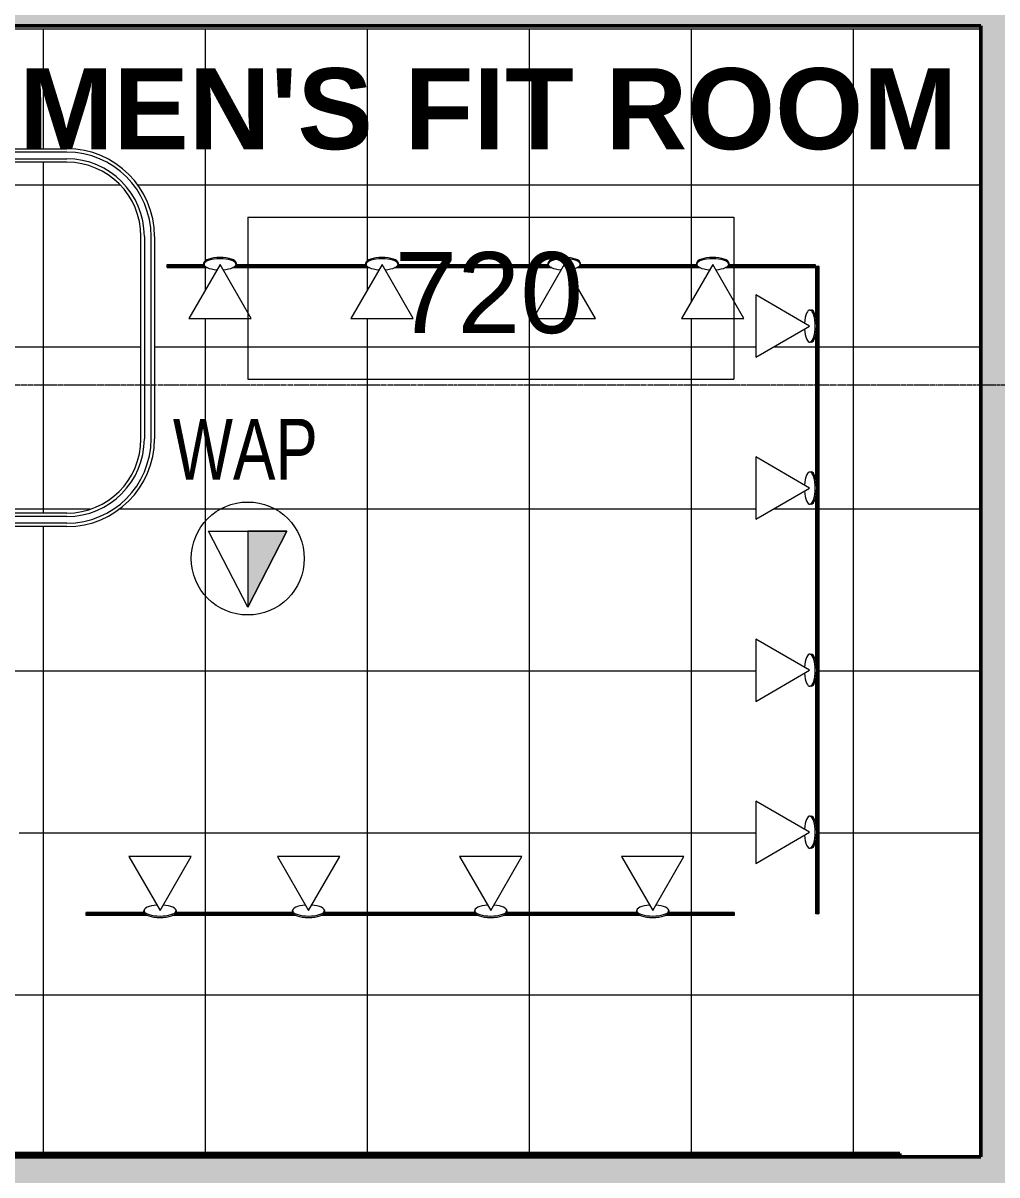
# Model space of a CAD drawing. Header units: inches. Extents: x -956 to 1409, y -1120 to 895.
# Drawn here: x -271.6 to -127.3, y 157.5 to 328.2 of the extents above; entities that cross this region are included whole.
import ezdxf

# ---------------------------------------------------------------- set-up
doc = ezdxf.new("R2010")
doc.units = ezdxf.units.IN
doc.header["$MEASUREMENT"] = 0
doc.linetypes.add('Grid Line', pattern=[0.875, 0.5, -0.125, 0.125, -0.125])
doc.linetypes.add('Grid Line 1_4_', pattern=[0.4375, 0.25, -0.0625, 0.0625, -0.0625])
for name, color, linetype, lineweight in [('A-ANNO-NOTE', 131, 'Continuous', 9), ('A-AREA-IDEN', 2, 'Continuous', 9), ('A-CLNG-PATT', 13, 'Continuous', 13), ('A-GENM', 13, 'Continuous', 13), ('A-WALL-PATT', 111, 'Continuous', 13), ('E-LITE-EQPM', 33, 'Continuous', 9), ('I-WALL', 2, 'Continuous', 13), ('S-GRID', 1, 'Continuous', 9)]:
    doc.layers.add(name, color=color, linetype=linetype, lineweight=lineweight)
doc.styles.add('Arial_1', font='arial.ttf', dxfattribs={"width": 0.75, "height": 9})
doc.styles.add('Arial_2', font='arial.ttf', dxfattribs={"height": 12})
doc.styles.add('Arial_B', font='arialbd.ttf', dxfattribs={"height": 12})

# ---------------------------------------------------------------- blocks, each defined once
blk = doc.blocks.new('Lighting - Track - Flexible_Cooper_Halo_LF4_ LF8 - Lighting - Track - Flexible_Cooper_Halo_LF4-1937851-7TH FLOOR TELECOM RCP')
at = {"layer": 'E-LITE-EQPM', "color": 9}
for p, q in [((-24, 0.23), (-24, 0.23)), ((24, 0.23), (-24, 0.23)), ((24, 0.22), (-24, 0.22)), ((-24, 0.22), (-24, -0.22)), ((-24, 0.22), (-24, 0.22)), ((-24, 0.08), (-24, 0.11)), ((24, 0.11), (-24, 0.11)), ((24, 0.08), (-24, 0.08)), ((-24, 0.03), (24, 0.03)), ((24, 0.23), (24, 0.23)), ((24, -0.22), (24, 0.22)), ((24, 0.22), (24, 0.22)), ((24, 0.11), (24, 0.08)), ((24, -0.03), (-24, -0.03)), ((-24, -0.11), (-24, -0.08)), ((24, -0.08), (-24, -0.08)), ((-24, -0.11), (24, -0.11)), ((-24, -0.22), (-13.07, -0.22)), ((-24, -0.22), (-24, -0.22)), ((-24, -0.23), (-24, -0.23)), ((-13.11, -0.23), (-24, -0.23)), ((-10.74, -0.22), (10.93, -0.22)), ((10.89, -0.23), (-10.7, -0.23)), ((13.26, -0.22), (24, -0.22)), ((24, -0.23), (13.3, -0.23)), ((24, -0.08), (24, -0.11)), ((24, -0.22), (24, -0.22)), ((24, -0.23), (24, -0.23))]:
    blk.add_line(p, q, dxfattribs=at)
blk = doc.blocks.new('Lighting - Track Head - Spot - Lighting - Track Head - Spot-5499910-7TH FLOOR TELECOM RCP')
at = {"layer": 'E-LITE-EQPM', "color": 9}
for p, q in [((-8, 4.62), (-8, -4.62)), ((0, 0), (-8, 4.62)), ((0.02, 2.38), (0.23, 2.38)), ((-8, -4.62), (0, 0)), ((0.23, -2.38), (0.02, -2.38))]:
    blk.add_line(p, q, dxfattribs=at)
for centre, start_param, end_param in [((0.02, 0), 4.712389, 7.664978), ((0.23, 0), 4.712389, 6.283185), ((0.02, 0), 1.7598, 4.712389), ((0.23, 0), 3.141593, 4.712389)]:
    blk.add_ellipse(centre, major_axis=(0, 2.38), ratio=0.34202, start_param=start_param, end_param=end_param, dxfattribs=at)
blk = doc.blocks.new('Lighting - Track - Flexible_Cooper_Halo_LF4_ LF8 - Lighting - Track - Flexible_Cooper_Halo_LF4-V5-7TH FLOOR TELECOM RCP')
at = {"layer": 'E-LITE-EQPM', "color": 9}
for p, q in [((-24, 0.23), (-24, 0.23)), ((24, 0.23), (-24, 0.23)), ((24, 0.22), (-24, 0.22)), ((-24, 0.22), (-24, -0.22)), ((-24, 0.22), (-24, 0.22)), ((-24, 0.08), (-24, 0.11)), ((24, 0.11), (-24, 0.11)), ((24, 0.08), (-24, 0.08)), ((-24, 0.03), (24, 0.03)), ((24, 0.23), (24, 0.23)), ((24, -0.22), (24, 0.22)), ((24, 0.22), (24, 0.22)), ((24, 0.11), (24, 0.08)), ((24, -0.03), (-24, -0.03)), ((-24, -0.11), (-24, -0.08)), ((24, -0.08), (-24, -0.08)), ((-24, -0.11), (24, -0.11)), ((-24, -0.22), (-10.07, -0.22)), ((-24, -0.22), (-24, -0.22)), ((-24, -0.23), (-24, -0.23)), ((-10.11, -0.23), (-24, -0.23)), ((-7.74, -0.22), (13.93, -0.22)), ((13.89, -0.23), (-7.7, -0.23)), ((16.26, -0.22), (24, -0.22)), ((24, -0.23), (16.3, -0.23)), ((24, -0.08), (24, -0.11)), ((24, -0.22), (24, -0.22)), ((24, -0.23), (24, -0.23))]:
    blk.add_line(p, q, dxfattribs=at)
blk = doc.blocks.new('Lighting - Track - Flexible_Cooper_Halo_LF4_ LF8 - Lighting - Track - Flexible_Cooper_Halo_LF4-V55-7TH FLOOR TELECOM RCP')
at = {"layer": 'E-LITE-EQPM', "color": 9}
for p, q in [((-24, 0.23), (-24, 0.23)), ((-11.2, 0.23), (-24, 0.23)), ((-11.19, 0.22), (-24, 0.22)), ((-24, 0.22), (-24, -0.22)), ((-24, 0.22), (-24, 0.22)), ((-24, 0.08), (-24, 0.11)), ((-11.15, 0.11), (-24, 0.11)), ((-11.14, 0.08), (-24, 0.08)), ((-24, 0.03), (-11.11, 0.03)), ((-6.55, 0.03), (10.89, 0.03)), ((10.86, 0.08), (-6.52, 0.08)), ((10.85, 0.11), (-6.51, 0.11)), ((10.8, 0.23), (-6.47, 0.23)), ((10.81, 0.22), (-6.47, 0.22)), ((15.45, 0.03), (24, 0.03)), ((24, 0.08), (15.48, 0.08)), ((24, 0.11), (15.49, 0.11)), ((24, 0.23), (15.53, 0.23)), ((24, 0.22), (15.53, 0.22)), ((24, 0.23), (24, 0.23)), ((24, -0.22), (24, 0.22)), ((24, 0.22), (24, 0.22)), ((24, 0.11), (24, 0.08)), ((-11.04, -0.03), (-24, -0.03)), ((-24, -0.11), (-24, -0.08)), ((-10.98, -0.08), (-24, -0.08)), ((-24, -0.11), (-10.94, -0.11)), ((-24, -0.22), (-10.74, -0.22)), ((-24, -0.22), (-24, -0.22)), ((-24, -0.23), (-24, -0.23)), ((-10.73, -0.23), (-24, -0.23)), ((11.27, -0.23), (-6.93, -0.23)), ((-6.92, -0.22), (11.26, -0.22)), ((-6.72, -0.11), (11.06, -0.11)), ((11.02, -0.08), (-6.68, -0.08)), ((10.96, -0.03), (-6.62, -0.03)), ((24, -0.23), (15.07, -0.23)), ((15.08, -0.22), (24, -0.22)), ((15.28, -0.11), (24, -0.11)), ((24, -0.08), (15.32, -0.08)), ((24, -0.03), (15.38, -0.03)), ((24, -0.08), (24, -0.11)), ((24, -0.22), (24, -0.22)), ((24, -0.23), (24, -0.23))]:
    blk.add_line(p, q, dxfattribs=at)
blk = doc.blocks.new('Lighting - Track - Flexible_Cooper_Halo_LF4_ LF8 - Lighting - Track - Flexible_Cooper_Halo_LF4-V56-7TH FLOOR TELECOM RCP')
at = {"layer": 'E-LITE-EQPM', "color": 9}
for p, q in [((-24, 0.23), (-24, 0.23)), ((-10.2, 0.23), (-24, 0.23)), ((-10.19, 0.22), (-24, 0.22)), ((-24, 0.22), (-24, -0.22)), ((-24, 0.22), (-24, 0.22)), ((-24, 0.08), (-24, 0.11)), ((-10.15, 0.11), (-24, 0.11)), ((-10.14, 0.08), (-24, 0.08)), ((-24, 0.03), (-10.11, 0.03)), ((-5.55, 0.03), (13.89, 0.03)), ((13.86, 0.08), (-5.52, 0.08)), ((13.85, 0.11), (-5.51, 0.11)), ((13.8, 0.23), (-5.47, 0.23)), ((13.81, 0.22), (-5.47, 0.22)), ((18.45, 0.03), (24, 0.03)), ((24, 0.08), (18.48, 0.08)), ((24, 0.11), (18.49, 0.11)), ((24, 0.23), (18.53, 0.23)), ((24, 0.22), (18.53, 0.22)), ((24, 0.23), (24, 0.23)), ((24, -0.22), (24, 0.22)), ((24, 0.22), (24, 0.22)), ((24, 0.11), (24, 0.08)), ((-10.04, -0.03), (-24, -0.03)), ((-24, -0.11), (-24, -0.08)), ((-9.98, -0.08), (-24, -0.08)), ((-24, -0.11), (-9.94, -0.11)), ((-24, -0.22), (-9.74, -0.22)), ((-24, -0.22), (-24, -0.22)), ((-24, -0.23), (-24, -0.23)), ((-9.73, -0.23), (-24, -0.23)), ((14.27, -0.23), (-5.93, -0.23)), ((-5.92, -0.22), (14.26, -0.22)), ((-5.72, -0.11), (14.06, -0.11)), ((14.02, -0.08), (-5.68, -0.08)), ((13.96, -0.03), (-5.62, -0.03)), ((24, -0.23), (18.07, -0.23)), ((18.08, -0.22), (24, -0.22)), ((18.28, -0.11), (24, -0.11)), ((24, -0.08), (18.32, -0.08)), ((24, -0.03), (18.38, -0.03)), ((24, -0.08), (24, -0.11)), ((24, -0.22), (24, -0.22)), ((24, -0.23), (24, -0.23))]:
    blk.add_line(p, q, dxfattribs=at)
blk = doc.blocks.new('Lighting - Track - Flexible_Cooper_Halo_LF4_ LF8 - Lighting - Track - Flexible_Cooper_Halo_LF4-V57-7TH FLOOR TELECOM RCP')
at = {"layer": 'E-LITE-EQPM', "color": 9}
for p, q in [((-24, 0.23), (-24, 0.23)), ((-14.9, 0.23), (-24, 0.23)), ((-14.92, 0.22), (-24, 0.22)), ((-24, 0.22), (-24, -0.22)), ((-24, 0.22), (-24, 0.22)), ((-24, 0.08), (-24, 0.11)), ((-15.14, 0.11), (-24, 0.11)), ((-15.18, 0.08), (-24, 0.08)), ((-24, 0.03), (-15.24, 0.03)), ((7.1, 0.23), (-11.22, 0.23)), ((7.08, 0.22), (-11.21, 0.22)), ((6.86, 0.11), (-10.98, 0.11)), ((6.82, 0.08), (-10.94, 0.08)), ((-10.89, 0.03), (6.76, 0.03)), ((24, 0.23), (10.78, 0.23)), ((24, 0.22), (10.79, 0.22)), ((24, 0.11), (11.02, 0.11)), ((24, 0.08), (11.06, 0.08)), ((11.11, 0.03), (24, 0.03)), ((24, 0.23), (24, 0.23)), ((24, -0.22), (24, 0.22)), ((24, 0.22), (24, 0.22)), ((24, 0.11), (24, 0.08)), ((-15.31, -0.03), (-24, -0.03)), ((-24, -0.11), (-24, -0.08)), ((-15.36, -0.08), (-24, -0.08)), ((-24, -0.11), (-15.36, -0.11)), ((-24, -0.22), (-15.41, -0.22)), ((-24, -0.22), (-24, -0.22)), ((-24, -0.23), (-24, -0.23)), ((-15.42, -0.23), (-24, -0.23)), ((6.69, -0.03), (-10.81, -0.03)), ((6.64, -0.08), (-10.77, -0.08)), ((-10.75, -0.11), (6.64, -0.11)), ((-10.71, -0.22), (6.59, -0.22)), ((6.58, -0.23), (-10.71, -0.23)), ((24, -0.03), (11.19, -0.03)), ((24, -0.08), (11.23, -0.08)), ((11.25, -0.11), (24, -0.11)), ((11.29, -0.22), (24, -0.22)), ((24, -0.23), (11.29, -0.23)), ((24, -0.08), (24, -0.11)), ((24, -0.22), (24, -0.22)), ((24, -0.23), (24, -0.23))]:
    blk.add_line(p, q, dxfattribs=at)
blk = doc.blocks.new('Lighting - Track - Flexible_Cooper_Halo_LF4_ LF8 - Lighting - Track - Flexible_Cooper_Halo_LF4-V58-7TH FLOOR TELECOM RCP')
at = {"layer": 'E-LITE-EQPM', "color": 9}
for p, q in [((-24, 0.23), (-24, 0.23)), ((-13.9, 0.23), (-24, 0.23)), ((-13.92, 0.22), (-24, 0.22)), ((-24, 0.22), (-24, -0.22)), ((-24, 0.22), (-24, 0.22)), ((-24, 0.08), (-24, 0.11)), ((-14.14, 0.11), (-24, 0.11)), ((-14.18, 0.08), (-24, 0.08)), ((-24, 0.03), (-14.24, 0.03)), ((10.1, 0.23), (-10.22, 0.23)), ((10.08, 0.22), (-10.21, 0.22)), ((9.86, 0.11), (-9.98, 0.11)), ((9.82, 0.08), (-9.94, 0.08)), ((-9.86, 0.03), (9.76, 0.03)), ((24, 0.23), (13.78, 0.23)), ((24, 0.22), (13.79, 0.22)), ((24, 0.11), (14.02, 0.11)), ((24, 0.08), (14.06, 0.08)), ((14.11, 0.03), (24, 0.03)), ((24, 0.23), (24, 0.23)), ((24, -0.22), (24, 0.22)), ((24, 0.22), (24, 0.22)), ((24, 0.11), (24, 0.08)), ((-14.31, -0.03), (-24, -0.03)), ((-24, -0.11), (-24, -0.08)), ((-14.36, -0.08), (-24, -0.08)), ((-24, -0.11), (-14.36, -0.11)), ((-24, -0.22), (-14.41, -0.22)), ((-24, -0.22), (-24, -0.22)), ((-24, -0.23), (-24, -0.23)), ((-14.42, -0.23), (-24, -0.23)), ((9.69, -0.03), (-9.81, -0.03)), ((9.64, -0.08), (-9.77, -0.08)), ((-9.75, -0.11), (9.64, -0.11)), ((-9.71, -0.22), (9.59, -0.22)), ((9.58, -0.23), (-9.71, -0.23)), ((24, -0.03), (14.19, -0.03)), ((24, -0.08), (14.23, -0.08)), ((14.25, -0.11), (24, -0.11)), ((14.29, -0.22), (24, -0.22)), ((24, -0.23), (14.29, -0.23)), ((24, -0.08), (24, -0.11)), ((24, -0.22), (24, -0.22)), ((24, -0.23), (24, -0.23))]:
    blk.add_line(p, q, dxfattribs=at)
blk = doc.blocks.new('Single Panel Right Angle _14_-20__ _4267-6096_ - 3_ _931_-4952213-7TH FLOOR TELECOM RCP')
at = {"layer": 'A-GENM', "color": 9, "lineweight": 9}
blk.add_line((184.65, 2.88), (0, 2.88), dxfattribs=at)
blk = doc.blocks.new('Cubicle_Curtain_with_bend_14534 - CUBICLETRACK mens-4954278-7TH FLOOR TELECOM RCP')
at = {"layer": 'A-GENM', "color": 9, "lineweight": 9}
for p, q in [((-70, 55), (-34, 55)), ((-34, 54.5), (-34, 55)), ((-70, 54.5), (-34, 54.5)), ((-70, 53.5), (-34, 53.5)), ((-70, 53), (-34, 53)), ((-34, 53.5), (-34, 54.5)), ((-34, 53), (-34, 53.5)), ((-83, 12), (-83, 42)), ((-82.5, 42), (-82.5, 12)), ((-81.5, 12), (-81.5, 42)), ((-81, 42), (-81, 12)), ((-70, 1), (-11.93, 1)), ((-11.93, 0.5), (-70, 0.5)), ((-11.8, 1), (-10.05, 1)), ((-10.05, 0.5), (-11.8, 0.5)), ((-9.93, 1), (-7.93, 1)), ((-7.93, 0.5), (-9.93, 0.5)), ((-7.8, 1), (-6.05, 1)), ((-6.05, 0.5), (-7.8, 0.5)), ((-5.93, 1), (-3.93, 1)), ((-3.93, 0.5), (-5.93, 0.5)), ((-3.8, 1), (-2.05, 1)), ((-2.05, 0.5), (-3.8, 0.5)), ((-1.93, 1), (-0.03, 1)), ((-0.03, 0.5), (-1.93, 0.5)), ((-70, -0.5), (-11.93, -0.5)), ((-11.93, -1), (-70, -1)), ((-11.8, -0.5), (-10.05, -0.5)), ((-10.05, -1), (-11.8, -1)), ((-9.93, -0.5), (-7.93, -0.5)), ((-7.93, -1), (-9.93, -1)), ((-7.8, -0.5), (-6.05, -0.5)), ((-6.05, -1), (-7.8, -1)), ((-5.93, -0.5), (-3.93, -0.5)), ((-3.93, -1), (-5.93, -1)), ((-3.8, -0.5), (-2.05, -0.5)), ((-2.05, -1), (-3.8, -1)), ((-1.93, -0.5), (-0.03, -0.5)), ((-0.03, -1), (-1.93, -1))]:
    blk.add_line(p, q, dxfattribs=at)
at = {"layer": 'A-GENM', "color": 53, "lineweight": 20}
for p, q in [((-11.93, -1.87), (-11.93, 2.13)), ((-11.8, 2.13), (-11.8, -1.87)), ((-10.05, -1.87), (-10.05, 2.13)), ((-9.93, 2.13), (-9.93, -1.87)), ((-7.93, -1.87), (-7.93, 2.13)), ((-7.8, 2.13), (-7.8, -1.87)), ((-6.05, -1.87), (-6.05, 2.13)), ((-5.93, 2.13), (-5.93, -1.87)), ((-3.93, -1.87), (-3.93, 2.13)), ((-3.8, 2.13), (-3.8, -1.87)), ((-2.05, -1.87), (-2.05, 2.13)), ((-1.93, 2.13), (-1.93, -1.87)), ((0.07, -1.87), (0.07, 2.13)), ((0.07, 2.13), (0.2, 2.13)), ((0.2, 2.13), (0.2, -1.87)), ((-11.8, -1.87), (-11.93, -1.87))]:
    blk.add_line(p, q, dxfattribs=at)
at = {"layer": 'A-GENM', "color": 9, "lineweight": 9}
for centre, radius, start, end in [((-70, 42), 13, 90, 180), ((-70, 42), 12.5, 90, 180), ((-70, 42), 11.5, 90, 180), ((-70, 42), 11, 90, 180), ((-70, 12), 13, 180, 270), ((-70, 12), 12.5, 180, 270), ((-70, 12), 11.5, 180, 270), ((-70, 12), 11, 180, 270)]:
    blk.add_arc(centre, radius, start, end, dxfattribs=at)
at = {"layer": 'A-GENM', "color": 53, "lineweight": 20}
for centre, radius, start, end in [((-10.93, 2.13), 1, 360, 180), ((-10.93, 2.13), 0.875, 360, 180), ((-6.93, 2.13), 1, 360, 180), ((-6.93, 2.13), 0.875, 360, 180), ((-2.93, 2.13), 1, 360, 180), ((-2.93, 2.13), 0.875, 360, 180), ((-8.93, -1.87), 1.13, 180, 360), ((-8.93, -1.87), 1, 180, 360), ((-4.93, -1.87), 1.13, 180, 360), ((-4.93, -1.87), 1, 180, 0), ((-0.93, -1.87), 1.13, 180, 0), ((-0.93, -1.87), 1, 180, 360)]:
    blk.add_arc(centre, radius, start, end, dxfattribs=at)
blk = doc.blocks.new('18433_1 - AEO NY - CENTRAL_rvt-1-7TH FLOOR TELECOM RCP')
at = {"layer": 'A-CLNG-PATT'}
h = blk.add_hatch(dxfattribs=at)
h.set_pattern_fill('FP_20', color=253, style=0, pattern_type=2)
h.set_pattern_definition([(0, (235.4, 712.193), (0, -24), []), (270, (235.4, 712.193), (-24, -1e-15), [])])
h.paths.add_polyline_path([(-335.1, 160.19), (-315.71, 160.19), (-315.71, 160.69), (-141.71, 160.69), (-141.71, 160.19), (-129.71, 160.19), (-129.72, 327.32), (-314.35, 327.32), (-314.35, 317.19), (-335.1, 317.19), (-335.1, 316.38), (-311.1, 316.38), (-311.1, 311.5), (-325.81, 311.48), (-325.29, 311.11), (-325.08, 310.45), (-325.08, 309.57), (-323.33, 309.57), (-323.33, 310.45), (-323.2, 310.45), (-323.2, 309.57), (-265.13, 309.57), (-262.6, 309.32), (-260.16, 308.58), (-257.91, 307.38), (-255.94, 305.77), (-254.25, 303.66), (-253.06, 301.36), (-252.37, 299.01), (-252.13, 296.57), (-252.13, 266.57), (-252.38, 264.04), (-253.12, 261.6), (-254.32, 259.35), (-255.94, 257.38), (-258.05, 255.69), (-260.35, 254.51), (-262.69, 253.81), (-265.13, 253.57), (-301.13, 253.57), (-301.13, 255.57), (-265.13, 255.57), (-262.89, 255.81), (-260.73, 256.51), (-258.88, 257.54), (-257.35, 258.8), (-255.99, 260.46), (-254.97, 262.36), (-254.34, 264.43), (-254.13, 266.57), (-254.13, 296.57), (-254.37, 298.82), (-255.02, 300.88), (-256.12, 302.84), (-257.35, 304.35), (-259.02, 305.72), (-261.08, 306.79), (-262.99, 307.36), (-265.13, 307.57), (-323.2, 307.57), (-323.23, 306.38), (-323.4, 305.86), (-323.93, 305.5), (-324.51, 305.5), (-325.01, 305.86), (-325.2, 306.45), (-325.2, 307.57), (-327.2, 307.57), (-327.2, 306.45), (-327.4, 305.86), (-327.93, 305.5), (-328.51, 305.5), (-329.01, 305.86), (-329.2, 306.45), (-329.2, 307.57), (-331.2, 307.57), (-331.2, 306.45), (-331.4, 305.86), (-331.93, 305.5), (-332.51, 305.5), (-333.01, 305.86), (-333.2, 306.45), (-333.2, 307.57), (-335.1, 307.57), (-335.1, 263.25), (-313.6, 263.25), (-313.6, 263.75), (-289.6, 263.75), (-289.6, 263.25), (-287.1, 263.25), (-287.1, 258.38), (-335.1, 258.38), (-335.1, 164.5)], flags=0)
h.paths.add_polyline_path([(-154.13, 196.19), (-154.13, 196.19), (-154.13, 207.07), (-154.34, 206.43), (-154.52, 206.11), (-154.63, 205.99), (-154.83, 205.91), (-155.06, 205.92), (-155.25, 205.99), (-155.45, 206.23), (-155.61, 206.61), (-155.74, 207.1), (-155.85, 207.83), (-163.06, 203.67), (-163.06, 212.91), (-155.83, 208.73), (-155.82, 208.9), (-155.74, 209.47), (-155.61, 209.97), (-155.45, 210.34), (-155.25, 210.58), (-155.04, 210.66), (-154.76, 210.64), (-154.62, 210.58), (-154.43, 210.34), (-154.25, 209.96), (-154.13, 209.52), (-154.13, 231.07), (-154.34, 230.43), (-154.52, 230.11), (-154.63, 229.99), (-154.83, 229.91), (-155.06, 229.92), (-155.25, 229.99), (-155.45, 230.23), (-155.61, 230.61), (-155.74, 231.1), (-155.85, 231.83), (-163.06, 227.67), (-163.06, 236.91), (-155.83, 232.73), (-155.82, 232.9), (-155.67, 233.76), (-155.61, 233.97), (-155.45, 234.34), (-155.25, 234.58), (-155.04, 234.66), (-154.76, 234.64), (-154.62, 234.58), (-154.43, 234.34), (-154.2, 233.76), (-154.13, 233.52), (-154.13, 258.07), (-154.34, 257.43), (-154.52, 257.11), (-154.63, 256.99), (-154.83, 256.91), (-155.06, 256.92), (-155.25, 256.99), (-155.45, 257.23), (-155.61, 257.61), (-155.74, 258.1), (-155.85, 258.83), (-163.06, 254.67), (-163.06, 263.91), (-155.83, 259.73), (-155.82, 259.9), (-155.74, 260.47), (-155.61, 260.97), (-155.45, 261.34), (-155.25, 261.58), (-155.04, 261.66), (-154.76, 261.64), (-154.62, 261.58), (-154.43, 261.34), (-154.25, 260.96), (-154.13, 260.52), (-154.13, 282.07), (-154.34, 281.43), (-154.52, 281.11), (-154.63, 280.99), (-154.83, 280.91), (-155.06, 280.92), (-155.25, 280.99), (-155.45, 281.23), (-155.61, 281.61), (-155.74, 282.1), (-155.85, 282.83), (-163.06, 278.67), (-163.06, 287.91), (-155.83, 283.73), (-155.82, 283.9), (-155.74, 284.47), (-155.61, 284.97), (-155.45, 285.34), (-155.25, 285.58), (-155.04, 285.66), (-154.76, 285.64), (-154.62, 285.58), (-154.43, 285.34), (-154.25, 284.96), (-154.13, 284.52), (-154.12, 292.19), (-153.68, 292.19), (-153.69, 196.19), (-154.13, 196.19)], flags=0)
h.paths.add_polyline_path([(-251.31, 195.66), (-251.92, 195.69), (-252.5, 195.77), (-253.37, 195.97), (-262.25, 195.97), (-262.25, 196.42), (-253.67, 196.42), (-253.68, 196.47), (-253.68, 196.7), (-253.6, 196.89), (-253.37, 197.08), (-252.99, 197.25), (-252.5, 197.38), (-251.77, 197.49), (-255.93, 204.7), (-246.69, 204.7), (-250.87, 197.47), (-250.7, 197.46), (-250.12, 197.38), (-249.63, 197.25), (-249.25, 197.08), (-249.02, 196.89), (-248.93, 196.68), (-248.93, 196.42), (-231.67, 196.42), (-231.68, 196.47), (-231.68, 196.7), (-231.6, 196.89), (-231.37, 197.08), (-230.99, 197.25), (-230.5, 197.38), (-229.77, 197.49), (-233.93, 204.7), (-224.69, 204.7), (-228.87, 197.47), (-228.7, 197.46), (-228.12, 197.38), (-227.63, 197.25), (-227.25, 197.08), (-227.02, 196.89), (-226.93, 196.68), (-226.93, 196.42), (-204.67, 196.42), (-204.68, 196.47), (-204.68, 196.7), (-204.6, 196.89), (-204.37, 197.08), (-203.99, 197.25), (-203.5, 197.38), (-202.77, 197.49), (-206.93, 204.7), (-197.69, 204.7), (-201.87, 197.47), (-201.7, 197.46), (-201.12, 197.38), (-200.63, 197.25), (-200.25, 197.08), (-200.02, 196.89), (-199.93, 196.68), (-199.93, 196.42), (-180.67, 196.42), (-180.68, 196.47), (-180.68, 196.68), (-180.6, 196.89), (-180.37, 197.08), (-179.78, 197.31), (-179.5, 197.38), (-178.77, 197.49), (-182.93, 204.7), (-173.69, 204.7), (-177.87, 197.47), (-177.7, 197.46), (-177.12, 197.38), (-176.63, 197.25), (-176.25, 197.08), (-176.02, 196.89), (-175.93, 196.68), (-175.93, 196.42), (-166.25, 196.41), (-166.25, 195.97), (-176.48, 195.97), (-176.64, 195.89), (-177.12, 195.77), (-177.7, 195.69), (-178.31, 195.66), (-178.92, 195.69), (-179.78, 195.84), (-180.37, 195.97), (-200.48, 195.97), (-200.64, 195.89), (-201.12, 195.77), (-201.7, 195.69), (-202.31, 195.66), (-202.92, 195.69), (-203.5, 195.77), (-204.37, 195.97), (-227.48, 195.97), (-227.64, 195.89), (-228.12, 195.77), (-228.7, 195.69), (-229.31, 195.66), (-229.92, 195.69), (-230.6, 195.79), (-231.37, 195.97), (-249.48, 195.97), (-249.64, 195.89), (-250.12, 195.77), (-250.92, 195.68)], flags=0)
h.paths.add_polyline_path([(-279.68, 196.19), (-280.13, 196.19), (-280.16, 201.77), (-280.18, 201.76), (-280.49, 201.8), (-280.6, 201.84), (-280.79, 202.08), (-280.99, 202.57), (-281.09, 202.95), (-281.19, 203.83), (-281.19, 204.44), (-281.17, 204.75), (-281.09, 205.32), (-280.88, 205.99), (-280.75, 206.24), (-280.59, 206.44), (-280.39, 206.51), (-280.13, 206.51), (-280.16, 213.26), (-280.18, 213.26), (-280.49, 213.3), (-280.6, 213.34), (-280.79, 213.57), (-280.99, 214.07), (-281.09, 214.44), (-281.17, 215.04), (-281.19, 215.93), (-281.14, 216.44), (-281.09, 216.82), (-280.88, 217.49), (-280.75, 217.74), (-280.59, 217.93), (-280.39, 218.01), (-280.13, 218.01), (-280.16, 225.26), (-280.18, 225.26), (-280.49, 225.3), (-280.6, 225.34), (-280.79, 225.57), (-280.99, 226.07), (-281.09, 226.44), (-281.19, 227.33), (-281.19, 227.93), (-281.17, 228.25), (-281.09, 228.82), (-280.88, 229.49), (-280.75, 229.74), (-280.59, 229.93), (-280.39, 230.01), (-280.13, 230.01), (-280.16, 237.26), (-280.18, 237.26), (-280.49, 237.3), (-280.6, 237.34), (-280.79, 237.57), (-280.99, 238.07), (-281.09, 238.44), (-281.19, 239.33), (-281.19, 239.93), (-281.17, 240.25), (-281.09, 240.82), (-280.88, 241.49), (-280.75, 241.74), (-280.59, 241.93), (-280.39, 242.01), (-280.13, 242.01), (-280.12, 244.19), (-279.68, 244.19), (-279.68, 241.47), (-279.61, 241.31), (-279.48, 240.82), (-279.37, 240.09), (-272.16, 244.25), (-272.16, 235.01), (-279.39, 239.19), (-279.4, 239.02), (-279.48, 238.44), (-279.68, 237.67), (-279.68, 229.47), (-279.61, 229.31), (-279.48, 228.82), (-279.37, 228.09), (-272.16, 232.25), (-272.16, 223.01), (-279.39, 227.19), (-279.4, 227.02), (-279.48, 226.44), (-279.68, 225.67), (-279.68, 217.47), (-279.61, 217.31), (-279.48, 216.82), (-279.37, 216.09), (-272.16, 220.25), (-272.16, 211.01), (-279.39, 215.19), (-279.4, 215.02), (-279.48, 214.44), (-279.68, 213.67), (-279.68, 205.98), (-279.61, 205.82), (-279.48, 205.32), (-279.37, 204.59), (-272.16, 208.76), (-272.16, 199.52), (-279.39, 203.69), (-279.4, 203.52), (-279.48, 202.95), (-279.68, 202.18), (-279.68, 196.19)], flags=0)
h.paths.add_polyline_path([(-304.76, 268.63), (-305.53, 268.73), (-306.26, 269.03), (-306.88, 269.51), (-307.36, 270.13), (-307.66, 270.85), (-307.76, 271.63), (-307.66, 272.41), (-307.36, 273.13), (-306.88, 273.75), (-306.26, 274.23), (-305.53, 274.53), (-304.76, 274.63), (-303.98, 274.53), (-303.26, 274.23), (-302.64, 273.75), (-302.16, 273.13), (-301.86, 272.41), (-301.76, 271.63), (-301.86, 270.85), (-302.16, 270.13), (-302.64, 269.51), (-303.26, 269.03), (-303.98, 268.73)], flags=0)
h.paths.add_polyline_path([(-247.04, 284.42), (-242.86, 291.65), (-243.47, 291.72), (-243.6, 291.74), (-244.47, 291.97), (-250.25, 291.98), (-250.25, 292.42), (-244.79, 292.44), (-244.77, 292.72), (-244.71, 292.86), (-244.47, 293.06), (-244.09, 293.23), (-243.6, 293.36), (-243.03, 293.44), (-242.11, 293.45), (-241.69, 293.42), (-241.23, 293.36), (-240.55, 293.14), (-240.24, 292.96), (-240.09, 292.79), (-240.04, 292.65), (-240.02, 292.42), (-220.79, 292.44), (-220.77, 292.72), (-220.71, 292.86), (-220.43, 293.08), (-220.09, 293.23), (-219.6, 293.36), (-219.03, 293.44), (-218.11, 293.45), (-217.69, 293.42), (-217.23, 293.36), (-216.56, 293.15), (-216.24, 292.96), (-216.12, 292.85), (-216.04, 292.65), (-216.02, 292.42), (-193.79, 292.44), (-193.77, 292.72), (-193.71, 292.86), (-193.47, 293.06), (-193.09, 293.23), (-192.6, 293.36), (-192.03, 293.44), (-191.11, 293.45), (-190.69, 293.42), (-189.94, 293.28), (-189.56, 293.15), (-189.24, 292.96), (-189.12, 292.85), (-189.04, 292.65), (-189.02, 292.42), (-171.79, 292.44), (-171.77, 292.72), (-171.71, 292.86), (-171.47, 293.06), (-171.09, 293.23), (-170.6, 293.36), (-169.62, 293.46), (-169.11, 293.45), (-168.69, 293.42), (-168.23, 293.36), (-167.56, 293.15), (-167.24, 292.96), (-167.12, 292.85), (-167.04, 292.65), (-167.02, 292.42), (-154.25, 292.41), (-154.25, 291.97), (-167.53, 291.97), (-167.74, 291.87), (-168.23, 291.74), (-168.96, 291.63), (-164.8, 284.42), (-174.04, 284.42), (-169.86, 291.65), (-170.03, 291.66), (-170.6, 291.74), (-171.47, 291.97), (-189.53, 291.97), (-189.94, 291.82), (-190.23, 291.74), (-190.96, 291.63), (-186.8, 284.42), (-196.04, 284.42), (-191.86, 291.65), (-192.03, 291.66), (-192.6, 291.74), (-193.47, 291.97), (-216.53, 291.97), (-216.74, 291.87), (-217.23, 291.74), (-217.96, 291.63), (-213.8, 284.42), (-223.04, 284.42), (-218.86, 291.65), (-219.03, 291.66), (-219.6, 291.74), (-220.47, 291.97), (-240.53, 291.97), (-240.76, 291.87), (-241.23, 291.74), (-241.96, 291.63), (-237.8, 284.42), (-240.76, 284.42)], flags=0)
h.paths.add_polyline_path([(-324.12, 305.62), (-323.88, 305.66), (-323.5, 305.93), (-323.33, 306.56), (-323.33, 307.57), (-325.08, 307.55), (-325.08, 306.45), (-324.91, 305.93), (-324.42, 305.62), (-324.32, 305.62)], flags=0)
h.paths.add_polyline_path([(-327.93, 305.62), (-327.5, 305.93), (-327.33, 306.45), (-327.33, 307.57), (-329.08, 307.57), (-329.08, 306.45), (-328.91, 305.93), (-328.48, 305.62)], flags=0)
h.paths.add_polyline_path([(-332.22, 305.62), (-331.9, 305.64), (-331.5, 305.93), (-331.33, 306.45), (-331.33, 307.57), (-333.08, 307.57), (-333.08, 306.45), (-332.91, 305.93), (-332.48, 305.62)], flags=0)
h.paths.add_polyline_path([(-328.8, 309.57), (-327.33, 309.57), (-327.33, 310.45), (-327.08, 311.13), (-326.61, 311.5), (-329.83, 311.5), (-329.29, 311.11), (-329.08, 310.45), (-329.08, 309.57), (-328.92, 309.57)], flags=0)
h.paths.add_polyline_path([(-331.61, 309.57), (-331.33, 309.57), (-331.33, 310.45), (-331.11, 311.11), (-330.58, 311.5), (-333.83, 311.5), (-333.29, 311.11), (-333.08, 310.45), (-333.08, 309.57), (-331.8, 309.57)], flags=0)
h.paths.add_polyline_path([(-327.01, 309.57), (-325.2, 309.57), (-325.2, 310.45), (-325.4, 311.04), (-325.9, 311.4), (-326.54, 311.38), (-327.02, 311.01), (-327.2, 310.45), (-327.2, 309.57), (-327.11, 309.57)], flags=0)
h.paths.add_polyline_path([(-329.2, 309.57), (-329.2, 310.45), (-329.4, 311.04), (-329.9, 311.4), (-330.55, 311.37), (-331.01, 311.04), (-331.2, 310.45), (-331.2, 309.57), (-329.4, 309.57)], flags=0)
h.paths.add_polyline_path([(-333.4, 309.57), (-333.2, 309.57), (-333.2, 310.45), (-333.4, 311.04), (-333.9, 311.4), (-334.55, 311.37), (-335.01, 311.04), (-335.1, 310.77), (-335.1, 309.57), (-335.01, 309.57)], flags=0)
h.paths.add_polyline_path([(-335.1, 311.12), (-334.58, 311.5), (-335.1, 311.5)], flags=0)
at = {"layer": 'A-WALL-PATT'}
for points in [[(-129.71, 11.88), (-124.33, 11.88), (-124.33, 536.38), (-129.71, 536.38), (-129.71, 17.26)], [(-139.13, 327.76), (-129.71, 327.76), (-129.71, 332.63), (-335.1, 332.63), (-335.1, 327.76), (-149.29, 327.76)], [(-141.71, 160.19), (-141.71, 160.69), (-315.71, 160.69), (-315.71, 160.19), (-159.46, 160.19)], [(-129.71, 154.82), (-129.71, 160.19), (-335.1, 160.19), (-335.1, 154.82), (-139.13, 154.82)]]:
    blk.add_hatch(color=253, dxfattribs=at).paths.add_polyline_path(points, flags=0)
at = {"layer": 'I-WALL', "color": 133, "lineweight": 50}
for p, q in [((-129.71, 327.76), (-335.1, 327.76)), ((-129.71, 160.19), (-129.71, 327.76)), ((-315.71, 160.69), (-141.71, 160.69)), ((-141.71, 160.69), (-141.71, 160.19)), ((-335.1, 160.19), (-129.71, 160.19)), ((-141.71, 160.19), (-315.71, 160.19))]:
    blk.add_line(p, q, dxfattribs=at)
at = {"layer": 'S-GRID', "linetype": 'Grid Line 1_4_'}
blk.add_line((965.79, 274.51), (-931.82, 274.51), dxfattribs=at)
at = {"color": 9, "lineweight": 9}
for name, p, rotation in [('Single Panel Right Angle _14_-20__ _4267-6096_ - 3_ _931_-4952213-7TH FLOOR TELECOM RCP', (-129.71, 330.19), 180), ('Cubicle_Curtain_with_bend_14534 - CUBICLETRACK mens-4954278-7TH FLOOR TELECOM RCP', (-335.13, 308.57), 180), ('Lighting - Track Head - Spot - Lighting - Track Head - Spot-5499910-7TH FLOOR TELECOM RCP', (-242.42, 292.42), 90.00000000000057), ('Lighting - Track Head - Spot - Lighting - Track Head - Spot-5499910-7TH FLOOR TELECOM RCP', (-218.42, 292.42), 90.00000000000057), ('Lighting - Track Head - Spot - Lighting - Track Head - Spot-5499910-7TH FLOOR TELECOM RCP', (-191.42, 292.42), 90.00000000000057), ('Lighting - Track Head - Spot - Lighting - Track Head - Spot-5499910-7TH FLOOR TELECOM RCP', (-169.42, 292.42), 90.00000000000057), ('Lighting - Track Head - Spot - Lighting - Track Head - Spot-5499910-7TH FLOOR TELECOM RCP', (-251.31, 196.7), 270.0000000000002), ('Lighting - Track Head - Spot - Lighting - Track Head - Spot-5499910-7TH FLOOR TELECOM RCP', (-229.31, 196.7), 270.0000000000002), ('Lighting - Track Head - Spot - Lighting - Track Head - Spot-5499910-7TH FLOOR TELECOM RCP', (-202.31, 196.7), 270.0000000000002), ('Lighting - Track Head - Spot - Lighting - Track Head - Spot-5499910-7TH FLOOR TELECOM RCP', (-178.31, 196.7), 270.0000000000002)]:
    blk.add_blockref(name, p, dxfattribs=dict(at, rotation=rotation))
at = {"color": 9, "lineweight": 9, "extrusion": (0, 0, -1)}
for name, p in [('Lighting - Track - Flexible_Cooper_Halo_LF4_ LF8 - Lighting - Track - Flexible_Cooper_Halo_LF4-V56-7TH FLOOR TELECOM RCP', (226.25, 292.19)), ('Lighting - Track - Flexible_Cooper_Halo_LF4_ LF8 - Lighting - Track - Flexible_Cooper_Halo_LF4-V55-7TH FLOOR TELECOM RCP', (178.25, 292.19))]:
    blk.add_blockref(name, p, dxfattribs=at)
for name, p, rotation in [('Lighting - Track - Flexible_Cooper_Halo_LF4_ LF8 - Lighting - Track - Flexible_Cooper_Halo_LF4-V5-7TH FLOOR TELECOM RCP', (153.91, 268.19), 89.99999999999854), ('Lighting - Track - Flexible_Cooper_Halo_LF4_ LF8 - Lighting - Track - Flexible_Cooper_Halo_LF4-1937851-7TH FLOOR TELECOM RCP', (153.91, 220.19), 89.99999999999854), ('Lighting - Track - Flexible_Cooper_Halo_LF4_ LF8 - Lighting - Track - Flexible_Cooper_Halo_LF4-V57-7TH FLOOR TELECOM RCP', (238.25, 196.19), 180), ('Lighting - Track - Flexible_Cooper_Halo_LF4_ LF8 - Lighting - Track - Flexible_Cooper_Halo_LF4-V58-7TH FLOOR TELECOM RCP', (190.25, 196.19), 180)]:
    blk.add_blockref(name, p, dxfattribs=dict(at, rotation=rotation))
at = {"color": 9, "lineweight": 9}
for p in [(-155.06, 283.29), (-155.06, 259.29), (-155.06, 232.29), (-155.06, 208.29)]:
    blk.add_blockref('Lighting - Track Head - Spot - Lighting - Track Head - Spot-5499910-7TH FLOOR TELECOM RCP', p, dxfattribs=at)
blk = doc.blocks.new('5649_structural model_2019_rvt-1-7TH FLOOR TELECOM RCP')
at = {"layer": 'S-GRID', "linetype": 'Grid Line', "lineweight": 13}
blk.add_line((869.79, 274.51), (-835.82, 274.51), dxfattribs=at)
blk = doc.blocks.new('Room Tag - Room Tag-84095-7TH FLOOR TELECOM RCP')
at = {"layer": 'A-AREA-IDEN'}
for p, q in [((-0.375, -0.0625), (-0.375, -0.3125)), ((-0.375, -0.0625), (0.375, -0.0625)), ((0.375, -0.0625), (0.375, -0.3125)), ((-0.375, -0.3125), (0.375, -0.3125))]:
    blk.add_line(p, q, dxfattribs=at)

msp = doc.modelspace()

# ---------------------------------------------------------------- hatches: boundary and pattern name
at = {"layer": 'A-ANNO-NOTE'}
msp.add_hatch(color=256, dxfattribs=at).paths.add_polyline_path([(-238.31, 241.63), (-238.31, 252.88), (-232.5, 252.88)], flags=0)

# ---------------------------------------------------------------- linework, layer by layer
at = {"layer": 'A-ANNO-NOTE', "lineweight": 20}
for p, q in [((-244.11, 252.88), (-232.5, 252.88)), ((-238.31, 241.63), (-244.11, 252.88)), ((-232.5, 252.88), (-238.31, 241.63))]:
    msp.add_line(p, q, dxfattribs=at)
at = {"layer": 'A-ANNO-NOTE'}
for p, q in [((-238.31, 241.63), (-232.5, 252.88)), ((-232.5, 252.88), (-238.31, 252.88)), ((-238.31, 252.88), (-238.31, 241.63)), ((-238.31, 252.88), (-238.31, 241.63))]:
    msp.add_line(p, q, dxfattribs=at)
msp.add_circle((-238.31, 248.85), 8.37, dxfattribs=at)

# ---------------------------------------------------------------- block references
at = {"lineweight": 5}
for name in ['18433_1 - AEO NY - CENTRAL_rvt-1-7TH FLOOR TELECOM RCP', '5649_structural model_2019_rvt-1-7TH FLOOR TELECOM RCP']:
    msp.add_blockref(name, (0, 0), dxfattribs=at)
at = {"layer": 'A-AREA-IDEN', "xscale": 95.99999999999994, "yscale": 95.99999999999994, "zscale": 95.99999999999994}
msp.add_blockref('Room Tag - Room Tag-84095-7TH FLOOR TELECOM RCP', (-202.3, 305.43), dxfattribs=at)

# ---------------------------------------------------------------- texts
at = {"layer": 'A-ANNO-NOTE', "insert": (-249.4, 269.54), "char_height": 9, "width": 26.8155, "attachment_point": 1, "style": 'Arial_1'}
msp.add_mtext('WAP', dxfattribs=at)
at = {"layer": 'A-AREA-IDEN', "char_height": 12, "attachment_point": 1}
for s, insert, width, style in [("MEN'S FIT ROOM", (-272.18, 321.5), 169.074, 'Arial_B'), ('720', (-216.58, 294.25), 33.633, 'Arial_2')]:
    msp.add_mtext(s, dxfattribs=dict(at, insert=insert, width=width, style=style))

doc.saveas('drawing.dxf')
